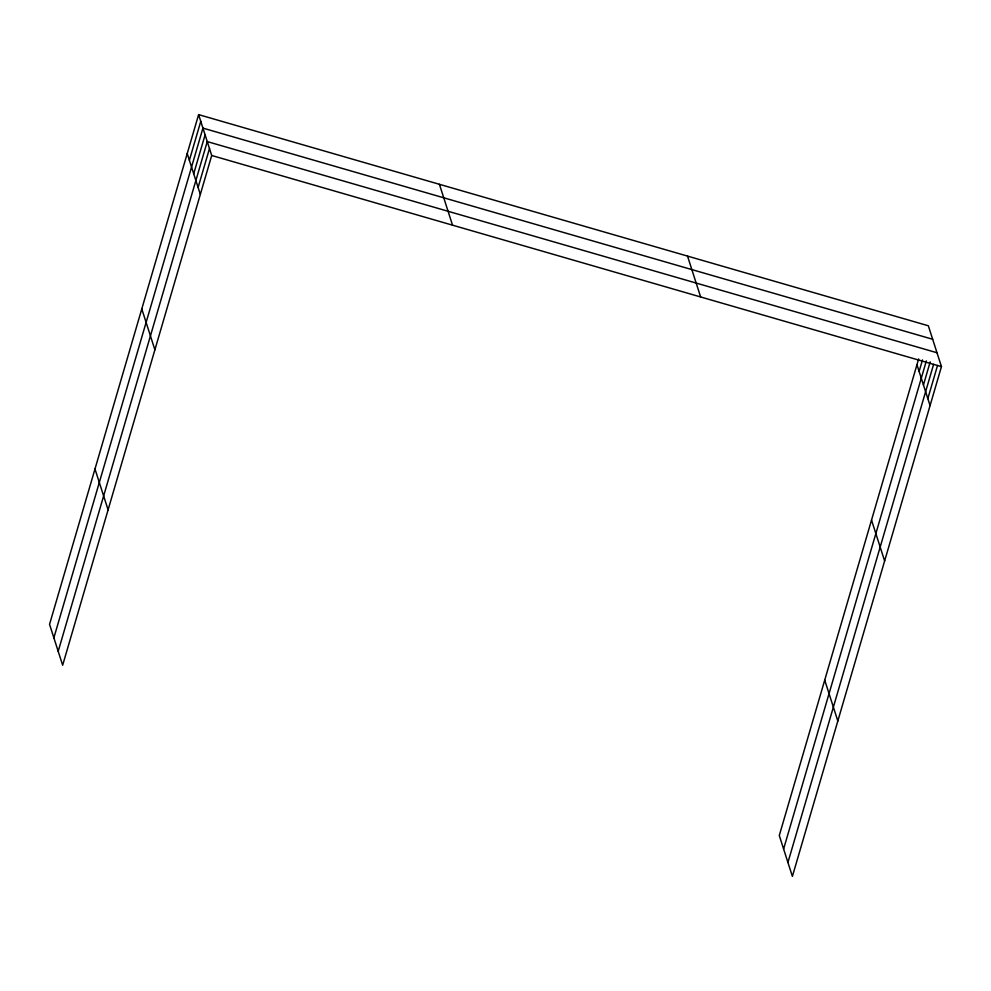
<?xml version="1.0" encoding="UTF-8"?>
<svg xmlns="http://www.w3.org/2000/svg" width="991" height="991" viewBox="0 0 991 991"><rect width="100%" height="100%" fill="white"/><g stroke="black" fill="none" stroke-linecap="round" stroke-linejoin="round"><path stroke-width="1.49" d="M198.609 114.622L49.55 624.355L62.656 665.221L211.715 155.488L198.609 114.622L928.344 325.779L941.45 366.645L792.391 876.378L779.285 835.512L918.645 358.953M189.38 160.294L200.764 121.36M53.873 637.845L202.932 128.112L932.667 339.269M193.703 173.784L205.1 134.85M58.196 651.322L207.255 141.589L936.99 352.746M198.101 187.472L209.485 148.539M919.115 371.464L922.497 359.919M783.608 849.002L926.35 360.897M923.451 384.942L930.19 361.876M787.932 862.492L933.621 364.292M927.836 398.63L937.536 365.468M211.715 155.488L941.45 366.645M916.96 364.713L930.066 405.579M871.523 520.077L884.629 560.943M824.723 680.148L837.829 721.014M687.531 256.099L700.637 296.966M439.422 184.301L452.528 225.168M187.225 153.555L200.331 194.422M141.787 308.919L154.893 349.786M94.987 468.991L108.093 509.857"/></g></svg>
